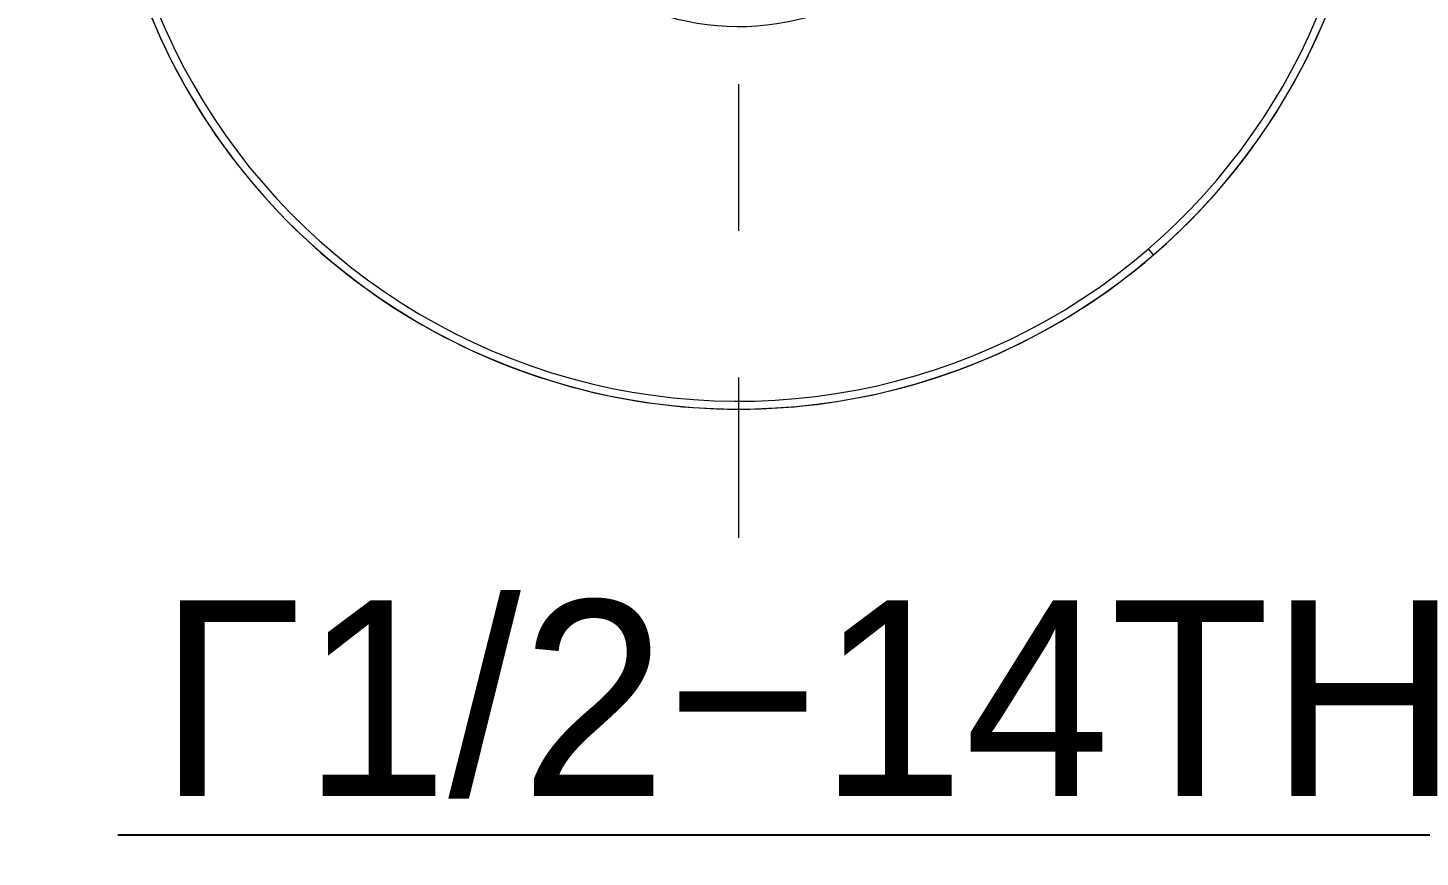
# Model space of a CAD drawing. Extents: x 6534 to 7663, y 0 to 827.
# Drawn here: x 6711.1 to 6782.3, y 117.8 to 160.2 of the extents above; entities that cross this region are included whole.
import ezdxf
from ezdxf import colors
from ezdxf.entities.mleader import LeaderData, LeaderLine
from ezdxf.math import Vec2, Vec3

# ---------------------------------------------------------------- set-up
doc = ezdxf.new("R2010")
doc.units = 0
doc.header["$LTSCALE"] = 30
doc.header["$MEASUREMENT"] = 0
doc.linetypes.add('CENTER', pattern=[2, 1.25, -0.25, 0.25, -0.25])
doc.layers.get('0').update_dxf_attribs({"linetype": 'CONTINUOUS'})
doc.layers.add('1', color=7, linetype='CONTINUOUS')
doc.layers.add('DEF_LAYER_ASSEM_MEMBER', color=7, linetype='CONTINUOUS')
doc.styles.get("Standard").update_dxf_attribs({"font": 'SYMBOL'})

msp = doc.modelspace()

# ---------------------------------------------------------------- linework, layer by layer
at = {"layer": '1', "color": 7, "linetype": 'Continuous', "lineweight": 13}
msp.add_line((6768.653, 148.592), (6768.653, 148.597), dxfattribs=at)
for centre, major_axis, ratio, start_param, end_param in [((6747.431, 173.213), (32.099, 0), 1, 5.423876, 7.378732), ((6747.431, 173.213), (32.099, 0), 1, 2.282283, 5.423876), ((6747.431, 173.216), (12.947, 0), 1, 2.868975, 5.423876), ((6768.326, 148.976), (0.326, -0.379), 0.000485, 0.000562, 1.37153)]:
    msp.add_ellipse(centre, major_axis=major_axis, ratio=ratio, start_param=start_param, end_param=end_param, dxfattribs=at)
at = {"layer": '1', "color": 7, "linetype": 'Continuous', "lineweight": 18}
for centre, major_axis, start_param, end_param in [((6747.431, 173.213), (32.5, 0), 5.423876, 7.355317), ((6747.431, 173.213), (32.5, 0), 2.282283, 5.423876), ((6747.431, 173.207), (32.5, 0), 3.141607, 5.423876), ((6747.431, 173.207), (-32.5, 0), 2.282283, 3.141607)]:
    msp.add_ellipse(centre, major_axis=major_axis, ratio=1, start_param=start_param, end_param=end_param, dxfattribs=at)
at = {"layer": 'DEF_LAYER_ASSEM_MEMBER', "color": 1, "linetype": 'CENTER', "lineweight": 5}
msp.add_line((6747.431, 262.322), (6747.431, 134.138), dxfattribs=at)

# ---------------------------------------------------------------- leaders
at = {"ltscale": 0.5}
ml = msp.add_multileader_mtext('Standard', dxfattribs=at)
ml.set_content('G1/2-14TH', color=256)
ml.set_leader_properties(color=5)
ml.build(insert=Vec2(0, 0))
ml.multileader.update_dxf_attribs({"text_left_attachment_type": 6, "text_right_attachment_type": 6, "dogleg_length": 0.36, "arrow_head_size": 5})
ctx = ml.context
ctx.base_point, ctx.char_height, ctx.arrow_head_size, ctx.landing_gap_size, ctx.plane_origin = Vec3(6711.856, 118.931), 10, 5, 0.09, Vec3(6759.249, 77.128)
ctx.left_attachment, ctx.right_attachment, ctx.text_align_type = 6, 6, 2
notes = []
notes.append((ctx, [(1, (1, 1, 0), (6784.789, 118.931), (-1, 0), 0.45, [(0, [(6818.24, 195.133)], 0, [])])]))
ctx.mtext.insert, ctx.mtext.alignment, ctx.mtext.flow_direction = Vec3(6784.249, 130.931), 3, 5
for ctx, leaders in notes:
    for number, flags, end, landing, length, lines in leaders:
        leader = LeaderData()
        leader.index, (leader.has_last_leader_line, leader.has_dogleg_vector, leader.attachment_direction) = number, flags
        leader.last_leader_point, leader.dogleg_vector, leader.dogleg_length = Vec3(end), Vec3(landing), length
        for number, points, colour, breaks in lines:
            line = LeaderLine()
            line.index, line.vertices, line.color, line.breaks = number, Vec3.list(points), colors.encode_raw_color(colour), breaks
            leader.lines.append(line)
        ctx.leaders.append(leader)

doc.saveas('drawing.dxf')
